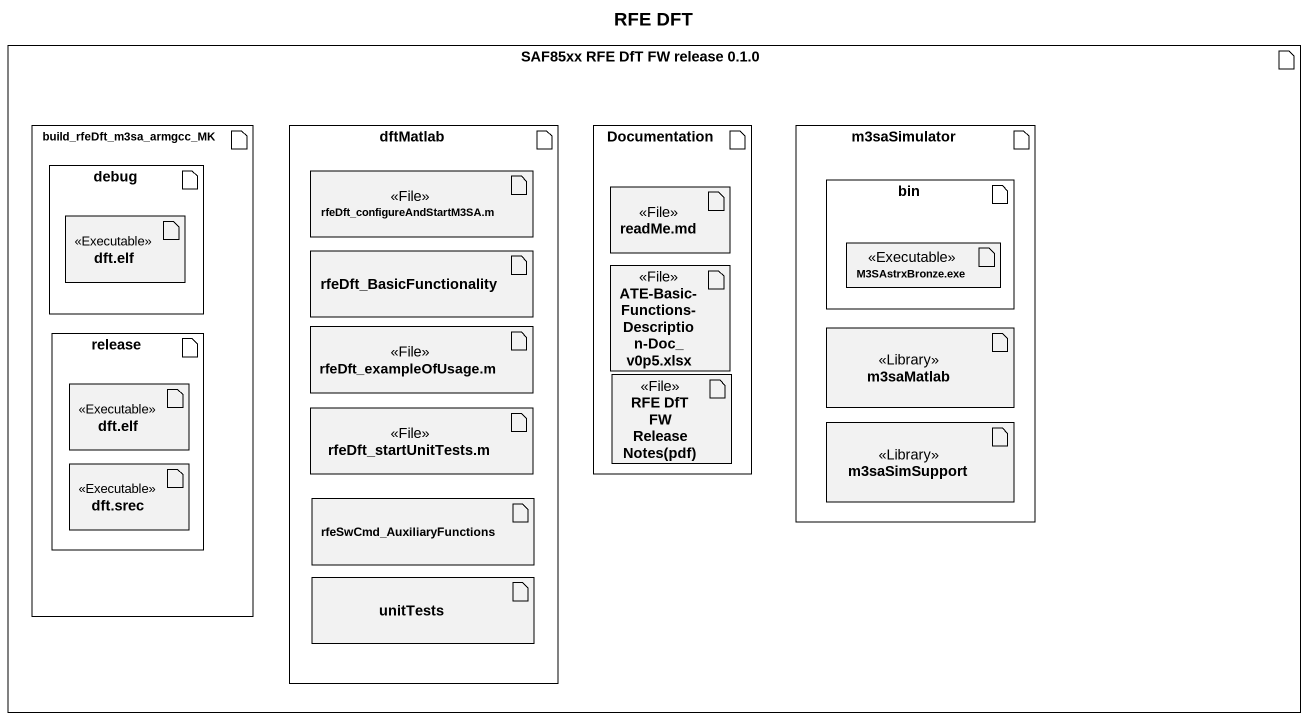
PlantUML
@startuml
title RFE DFT
artifact "SAF85xx RFE DfT FW release 0.1.0" as SAF85xx_RFE_DfT_FW_release {
  artifact build_rfeDft_m3sa_armgcc_MK {
    artifact debug {
      artifact "dft.elf" as dft_elf <<Executable>>
    }
    artifact release {
      artifact "dft.elf" as dft_elf_2 <<Executable>>
      artifact "dft.srec" as dft_srec <<Executable>>
    }
  }
  artifact dftMatlab {
    artifact "rfeDft_configureAndStartM3SA.m" as rfeDft_configureAndStartM3SA <<File>>
    artifact rfeDft_BasicFunctionality
    artifact "rfeDft_exampleOfUsage.m" as rfeDft_exampleOfUsage_m <<File>>
    artifact "rfeDft_startUnitTests.m" as rfeDft_startUnitTests_m <<File>>
    artifact rfeSwCmd_AuxiliaryFunctions
    artifact unitTests
  }
  artifact Documentation {
    artifact "readMe.md" as readMe_md <<File>>
    artifact "ATE-Basic-Functions-Description-Doc_ v0p5.xlsx" as ATE_Basic_Functions <<File>>
    artifact "RFE DfT FW ReleaseNotes(pdf)" as RFE_DfT_FW_ReleaseNotes_pdf <<File>>
  }
  artifact m3saSimulator {
    artifact bin {
      artifact "M3SAstrxBronze.exe" as M3SAstrxBronze_exe <<Executable>>
    }
    artifact m3saMatlab <<Library>>
    artifact m3saSimSupport <<Library>>
  }
}
@enduml
